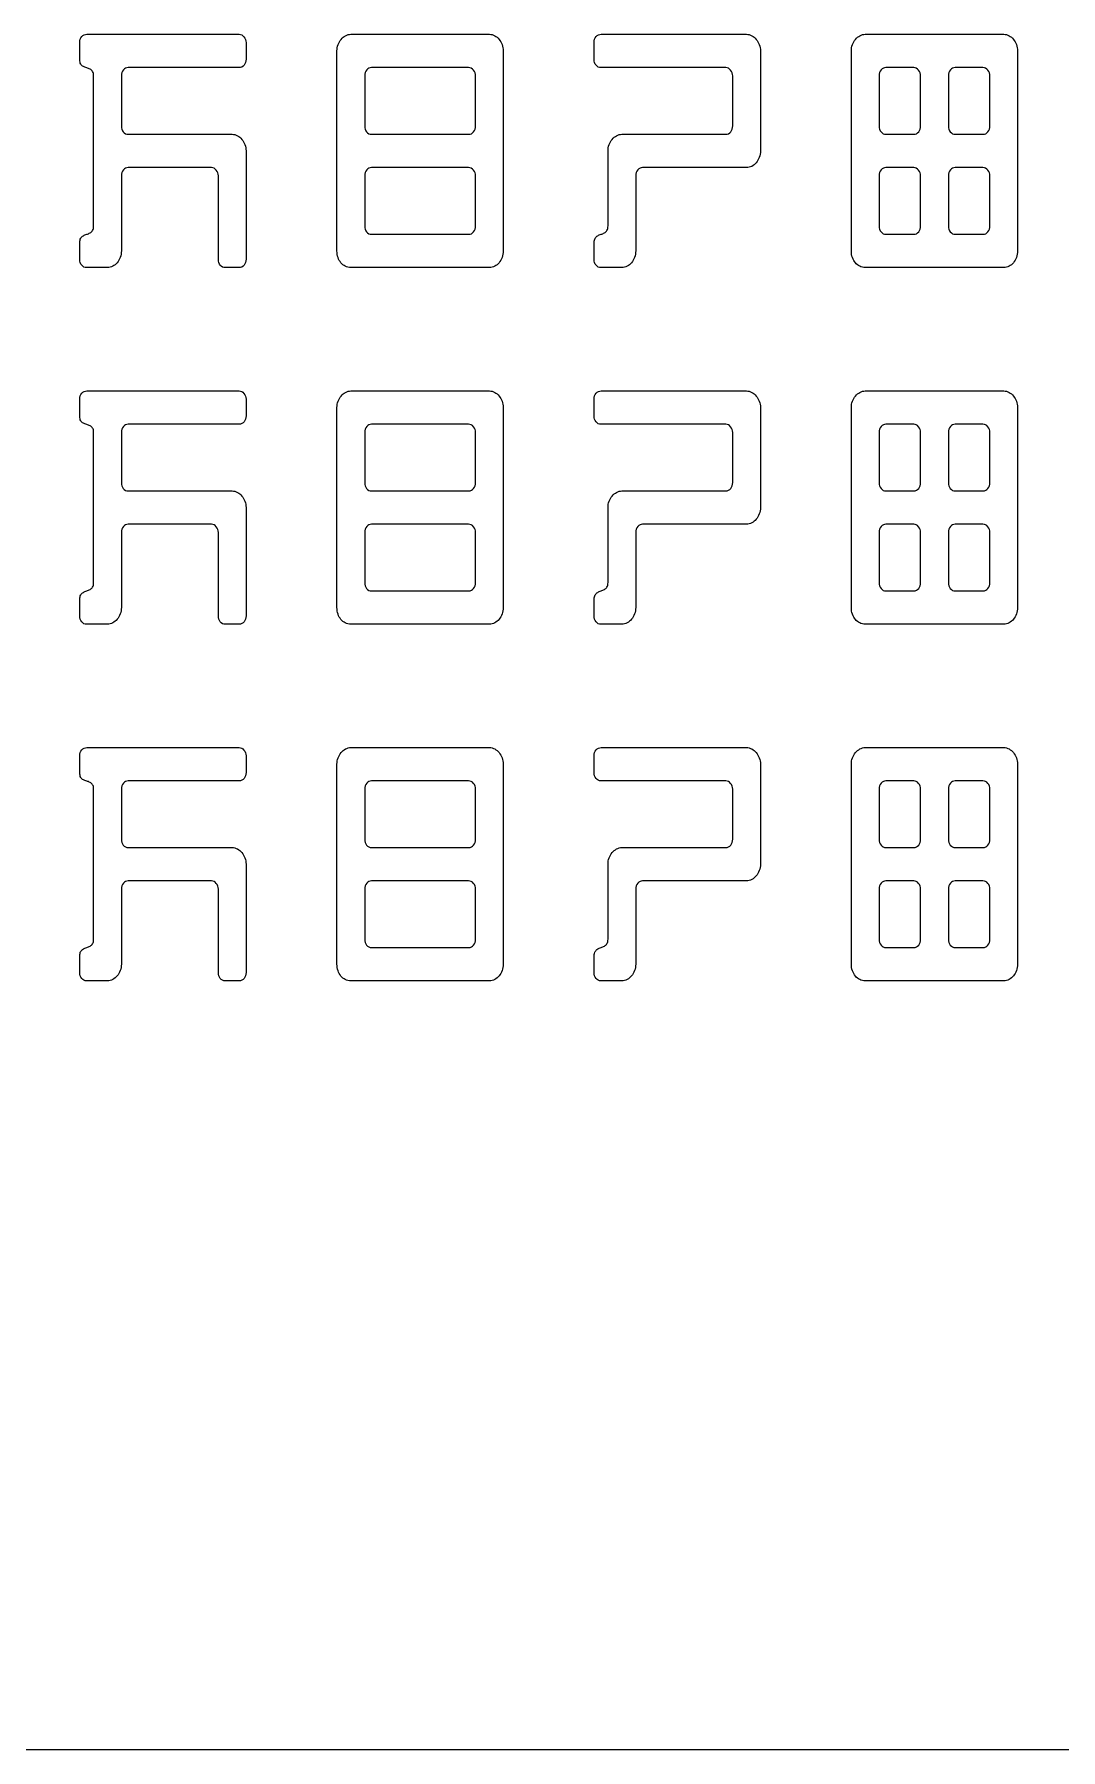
# Model space of a CAD drawing. Extents: x 1 to 11.6, y 1 to 5.6.
# Drawn here: x 6.316 to 7.658, y 1.004 to 3.247 of the extents above; entities that cross this region are included whole.
import ezdxf

# ---------------------------------------------------------------- set-up
doc = ezdxf.new("R2010")
doc.units = 0
doc.layers.add('Layer_1', color=7, linetype='CONTINUOUS')

msp = doc.modelspace()

# ---------------------------------------------------------------- linework, layer by layer
at = {"layer": 'Layer_1', "color": 7}
for p, q in [((6.375349, 3.214421), (6.375349, 3.236218)), ((6.384408, 3.247116), (6.583718, 3.247116)), ((6.592776, 3.236218), (6.592776, 3.214421)), ((6.729759, 3.247116), (6.91095, 3.247116)), ((7.04793, 3.214421), (7.04793, 3.236218)), ((7.056989, 3.247116), (7.247239, 3.247116)), ((7.402339, 3.247116), (7.58353, 3.247116)), ((6.711641, 2.963756), (6.711641, 3.225319)), ((6.92907, 3.225319), (6.92907, 2.963756)), ((7.265359, 3.225319), (7.265359, 3.094538)), ((7.384221, 2.963756), (7.384221, 3.225319)), ((7.60165, 3.225319), (7.60165, 2.963756)), ((6.393469, 2.996452), (6.393469, 3.192624)), ((6.429705, 3.192624), (6.429705, 3.127233)), ((6.583716, 3.203522), (6.438764, 3.203522)), ((6.74788, 3.192624), (6.74788, 3.127234)), ((6.883773, 3.203523), (6.756939, 3.203523)), ((6.892831, 3.127233), (6.892831, 3.192624)), ((7.220062, 3.203523), (7.05699, 3.203523)), ((7.22912, 3.127233), (7.22912, 3.192624)), ((7.420461, 3.192624), (7.420461, 3.127234)), ((7.465757, 3.203523), (7.429519, 3.203523)), ((7.474816, 3.127233), (7.474816, 3.192624)), ((7.511057, 3.192624), (7.511057, 3.127234)), ((7.556353, 3.203523), (7.520115, 3.203523)), ((7.565412, 3.127233), (7.565412, 3.192624)), ((6.438765, 3.116335), (6.574658, 3.116335)), ((6.75694, 3.116335), (6.883771, 3.116335)), ((7.084167, 3.116335), (7.22006, 3.116335)), ((7.429521, 3.116335), (7.465756, 3.116335)), ((7.520117, 3.116335), (7.556352, 3.116335)), ((6.592778, 3.094538), (6.592778, 2.952857)), ((7.066049, 2.996452), (7.066049, 3.094538)), ((6.429707, 3.061842), (6.429707, 2.963756)), ((6.547481, 3.072741), (6.438766, 3.072741)), ((6.556539, 2.952857), (6.556539, 3.061842)), ((6.74788, 3.061843), (6.74788, 2.996452)), ((6.883773, 3.072741), (6.756939, 3.072741)), ((6.892831, 2.996452), (6.892831, 3.061842)), ((7.102287, 3.061842), (7.102287, 2.963756)), ((7.247239, 3.07274), (7.111346, 3.07274)), ((7.420461, 3.061843), (7.420461, 2.996452)), ((7.465757, 3.072741), (7.429519, 3.072741)), ((7.474816, 2.996452), (7.474816, 3.061842)), ((7.511057, 3.061843), (7.511057, 2.996452)), ((7.556353, 3.072741), (7.520115, 3.072741)), ((7.565412, 2.996452), (7.565412, 3.061842)), ((6.75694, 2.985553), (6.883771, 2.985553)), ((7.429521, 2.985553), (7.465756, 2.985553)), ((7.520117, 2.985553), (7.556352, 2.985553)), ((6.375349, 2.952857), (6.375349, 2.974654)), ((7.047929, 2.952857), (7.047929, 2.974654)), ((6.411588, 2.941959), (6.384409, 2.941959)), ((6.583718, 2.941959), (6.565599, 2.941959)), ((6.91095, 2.941959), (6.729759, 2.941959)), ((7.084167, 2.941959), (7.05699, 2.941959)), ((7.58353, 2.941959), (7.402339, 2.941959)), ((6.375349, 2.748007), (6.375349, 2.769804)), ((6.384408, 2.780702), (6.583718, 2.780702)), ((6.592776, 2.769804), (6.592776, 2.748007)), ((6.729759, 2.780702), (6.91095, 2.780702)), ((7.04793, 2.748006), (7.04793, 2.769803)), ((7.056989, 2.780701), (7.247239, 2.780701)), ((7.402339, 2.780702), (7.58353, 2.780702)), ((6.583716, 2.737108), (6.438764, 2.737108)), ((6.711641, 2.497341), (6.711641, 2.758905)), ((6.883773, 2.737108), (6.756939, 2.737108)), ((6.92907, 2.758905), (6.92907, 2.497341)), ((7.220062, 2.737108), (7.05699, 2.737108)), ((7.265359, 2.758904), (7.265359, 2.628123)), ((7.384221, 2.497341), (7.384221, 2.758905)), ((7.465757, 2.737108), (7.429519, 2.737108)), ((7.556353, 2.737108), (7.520115, 2.737108)), ((7.60165, 2.758905), (7.60165, 2.497341)), ((6.393469, 2.530037), (6.393469, 2.726209)), ((6.429705, 2.726209), (6.429705, 2.660818)), ((6.74788, 2.726209), (6.74788, 2.660818)), ((6.892831, 2.660818), (6.892831, 2.726209)), ((7.22912, 2.660818), (7.22912, 2.726209)), ((7.420461, 2.726209), (7.420461, 2.660818)), ((7.474816, 2.660818), (7.474816, 2.726209)), ((7.511057, 2.726209), (7.511057, 2.660818)), ((7.565412, 2.660818), (7.565412, 2.726209)), ((6.438765, 2.64992), (6.574658, 2.64992)), ((6.75694, 2.649919), (6.883771, 2.64992)), ((7.084167, 2.64992), (7.22006, 2.64992)), ((7.429521, 2.649919), (7.465756, 2.64992)), ((7.520117, 2.649919), (7.556352, 2.64992)), ((6.592778, 2.628123), (6.592778, 2.486442)), ((7.066049, 2.530037), (7.066049, 2.628123)), ((6.547481, 2.606326), (6.438766, 2.606326)), ((6.883773, 2.606326), (6.756939, 2.606326)), ((7.247239, 2.606326), (7.111346, 2.606326)), ((7.465757, 2.606326), (7.429519, 2.606326)), ((7.556353, 2.606326), (7.520115, 2.606326)), ((6.429707, 2.595427), (6.429707, 2.497341)), ((6.556539, 2.486442), (6.556539, 2.595427)), ((6.74788, 2.595427), (6.74788, 2.530036)), ((6.892831, 2.530037), (6.892831, 2.595427)), ((7.102287, 2.595427), (7.102287, 2.49734)), ((7.420461, 2.595427), (7.420461, 2.530036)), ((7.474816, 2.530037), (7.474816, 2.595427)), ((7.511057, 2.595427), (7.511057, 2.530036)), ((7.565412, 2.530037), (7.565412, 2.595427)), ((6.75694, 2.519138), (6.883771, 2.519138)), ((7.429521, 2.519138), (7.465756, 2.519138)), ((7.520117, 2.519138), (7.556352, 2.519138)), ((6.375349, 2.486442), (6.375349, 2.508239)), ((7.047929, 2.486442), (7.047929, 2.508239)), ((6.411588, 2.475543), (6.384409, 2.475544)), ((6.583718, 2.475544), (6.565599, 2.475544)), ((6.91095, 2.475544), (6.729759, 2.475544)), ((7.084167, 2.475543), (7.05699, 2.475544)), ((7.58353, 2.475544), (7.402339, 2.475544)), ((6.384408, 2.314287), (6.583718, 2.314287)), ((6.729759, 2.314287), (6.91095, 2.314287)), ((7.056989, 2.314287), (7.247239, 2.314287)), ((7.402339, 2.314287), (7.58353, 2.314287)), ((6.375349, 2.281592), (6.375349, 2.303389)), ((6.592776, 2.303388), (6.592776, 2.281591)), ((6.711641, 2.030927), (6.711641, 2.29249)), ((6.92907, 2.29249), (6.92907, 2.030927)), ((7.04793, 2.281591), (7.04793, 2.303388)), ((7.265359, 2.29249), (7.265359, 2.161708)), ((7.384221, 2.030927), (7.384221, 2.29249)), ((7.60165, 2.29249), (7.60165, 2.030927)), ((6.583716, 2.270693), (6.438764, 2.270693)), ((6.883773, 2.270693), (6.756939, 2.270693)), ((7.220062, 2.270693), (7.05699, 2.270693)), ((7.465757, 2.270693), (7.429519, 2.270693)), ((7.556353, 2.270693), (7.520115, 2.270693)), ((6.393469, 2.063622), (6.393469, 2.259795)), ((6.429705, 2.259795), (6.429705, 2.194404)), ((6.74788, 2.259795), (6.74788, 2.194404)), ((6.892831, 2.194404), (6.892831, 2.259795)), ((7.22912, 2.194404), (7.22912, 2.259795)), ((7.420461, 2.259795), (7.420461, 2.194404)), ((7.474816, 2.194404), (7.474816, 2.259795)), ((7.511057, 2.259795), (7.511057, 2.194404)), ((7.565412, 2.194404), (7.565412, 2.259795)), ((6.438765, 2.183505), (6.574658, 2.183505)), ((6.75694, 2.183505), (6.883771, 2.183505)), ((7.084167, 2.183505), (7.22006, 2.183505)), ((7.429521, 2.183505), (7.465756, 2.183505)), ((7.520117, 2.183505), (7.556352, 2.183505)), ((6.592778, 2.161708), (6.592778, 2.020028)), ((7.066049, 2.063622), (7.066049, 2.161708)), ((6.547481, 2.139911), (6.438766, 2.139911)), ((6.883773, 2.139911), (6.756939, 2.139911)), ((7.247239, 2.139911), (7.111346, 2.139911)), ((7.465757, 2.139911), (7.429519, 2.139911)), ((7.556353, 2.139911), (7.520115, 2.139911)), ((6.429707, 2.129012), (6.429707, 2.030926)), ((6.556539, 2.020028), (6.556539, 2.129012)), ((6.74788, 2.129013), (6.74788, 2.063622)), ((6.892831, 2.063622), (6.892831, 2.129013)), ((7.102287, 2.129013), (7.102287, 2.030926)), ((7.420461, 2.129013), (7.420461, 2.063622)), ((7.474816, 2.063622), (7.474816, 2.129013)), ((7.511057, 2.129013), (7.511057, 2.063622)), ((7.565412, 2.063622), (7.565412, 2.129013)), ((6.375349, 2.020028), (6.375349, 2.041825)), ((6.75694, 2.052724), (6.883771, 2.052723)), ((7.047929, 2.020028), (7.047929, 2.041825)), ((7.429521, 2.052724), (7.465756, 2.052723)), ((7.520117, 2.052724), (7.556352, 2.052723)), ((6.411588, 2.009129), (6.384409, 2.009129)), ((6.583718, 2.009129), (6.565599, 2.009129)), ((6.91095, 2.009129), (6.729759, 2.009129)), ((7.084167, 2.009129), (7.05699, 2.009129)), ((7.58353, 2.009129), (7.402339, 2.009129)), ((11.632619, 1.003619), (1.003619, 1.003619))]:
    msp.add_line(p, q, dxfattribs=at)
for points in [[(6.375349, 3.236218), (6.375349, 3.239397), (6.376246, 3.242008), (6.378038, 3.244051)], [(6.378038, 3.244051), (6.37983, 3.246095), (6.381954, 3.247116), (6.384408, 3.247116)], [(6.583718, 3.247116), (6.586171, 3.247116), (6.588295, 3.246038), (6.590088, 3.243881)], [(6.590088, 3.243881), (6.59188, 3.241724), (6.592776, 3.239169), (6.592776, 3.236218)], [(6.711641, 3.225319), (6.711641, 3.228271), (6.712113, 3.231052), (6.713055, 3.233663)], [(6.713055, 3.233663), (6.714094, 3.236275), (6.715415, 3.238545), (6.717019, 3.240475)], [(6.717019, 3.240475), (6.718718, 3.242518), (6.720653, 3.244108), (6.722823, 3.245243)], [(6.722823, 3.245243), (6.724993, 3.246492), (6.727305, 3.247116), (6.729759, 3.247116)], [(6.91095, 3.247116), (6.913403, 3.247116), (6.915715, 3.246492), (6.917886, 3.245243)], [(6.917886, 3.245243), (6.920057, 3.244108), (6.921944, 3.242518), (6.923548, 3.240475)], [(6.923548, 3.240475), (6.925247, 3.238545), (6.926568, 3.236275), (6.927512, 3.233663)], [(6.927512, 3.233663), (6.92855, 3.231052), (6.92907, 3.228271), (6.92907, 3.225319)], [(7.04793, 3.236218), (7.04793, 3.239397), (7.048826, 3.242008), (7.050619, 3.244051)], [(7.050619, 3.244051), (7.052411, 3.246095), (7.054534, 3.247116), (7.056989, 3.247116)], [(7.247239, 3.247116), (7.249692, 3.247116), (7.252004, 3.246492), (7.254175, 3.245243)], [(7.254175, 3.245243), (7.256345, 3.244108), (7.258233, 3.242518), (7.259837, 3.240475)], [(7.259837, 3.240475), (7.261536, 3.238545), (7.262858, 3.236275), (7.263801, 3.233663)], [(7.263801, 3.233663), (7.26484, 3.231052), (7.265359, 3.228271), (7.265359, 3.225319)], [(7.384221, 3.225319), (7.384221, 3.228271), (7.384693, 3.231052), (7.385636, 3.233663)], [(7.385636, 3.233663), (7.386674, 3.236275), (7.387996, 3.238545), (7.389599, 3.240475)], [(7.389599, 3.240475), (7.391298, 3.242518), (7.393233, 3.244108), (7.395403, 3.245243)], [(7.395403, 3.245243), (7.397574, 3.246492), (7.399886, 3.247116), (7.402339, 3.247116)], [(7.58353, 3.247116), (7.585984, 3.247116), (7.588296, 3.246492), (7.590466, 3.245243)], [(7.590466, 3.245243), (7.592637, 3.244108), (7.594524, 3.242518), (7.596128, 3.240475)], [(7.596128, 3.240475), (7.597827, 3.238545), (7.599149, 3.236275), (7.600092, 3.233663)], [(7.600092, 3.233663), (7.601131, 3.231052), (7.60165, 3.228271), (7.60165, 3.225319)], [(6.376624, 3.208121), (6.375774, 3.209597), (6.375349, 3.211697), (6.375349, 3.214421)], [(6.592776, 3.214421), (6.592776, 3.211469), (6.591927, 3.208915), (6.590228, 3.206758)], [(7.050479, 3.206588), (7.04878, 3.208631), (7.04793, 3.211242), (7.04793, 3.214421)], [(6.380023, 3.204885), (6.378702, 3.20568), (6.377569, 3.206759), (6.376624, 3.208121)], [(6.384411, 3.203182), (6.382808, 3.203636), (6.381345, 3.204204), (6.380023, 3.204885)], [(6.388799, 3.201479), (6.387478, 3.202274), (6.386016, 3.202842), (6.384411, 3.203182)], [(6.392055, 3.198414), (6.391206, 3.199776), (6.39012, 3.200798), (6.388799, 3.201479)], [(6.393469, 3.192624), (6.393469, 3.195235), (6.392998, 3.197165), (6.392055, 3.198414)], [(6.432394, 3.200457), (6.430601, 3.198414), (6.429705, 3.195803), (6.429705, 3.192624)], [(6.438764, 3.203522), (6.43631, 3.203522), (6.434187, 3.202501), (6.432394, 3.200457)], [(6.590228, 3.206758), (6.588529, 3.204601), (6.586358, 3.203522), (6.583716, 3.203522)], [(6.750569, 3.200458), (6.748776, 3.198414), (6.74788, 3.195803), (6.74788, 3.192624)], [(6.756939, 3.203523), (6.754485, 3.203523), (6.752362, 3.202501), (6.750569, 3.200458)], [(6.890143, 3.200287), (6.88835, 3.202444), (6.886227, 3.203523), (6.883773, 3.203523)], [(6.892831, 3.192624), (6.892831, 3.195576), (6.891935, 3.19813), (6.890143, 3.200287)], [(7.05699, 3.203523), (7.054348, 3.203523), (7.052177, 3.204545), (7.050479, 3.206588)], [(7.226432, 3.200287), (7.22464, 3.202444), (7.222516, 3.203523), (7.220062, 3.203523)], [(7.22912, 3.192624), (7.22912, 3.195576), (7.228224, 3.19813), (7.226432, 3.200287)], [(7.423149, 3.200458), (7.421357, 3.198414), (7.420461, 3.195803), (7.420461, 3.192624)], [(7.429519, 3.203523), (7.427066, 3.203523), (7.424943, 3.202501), (7.423149, 3.200458)], [(7.472128, 3.200287), (7.470335, 3.202444), (7.468212, 3.203523), (7.465757, 3.203523)], [(7.474816, 3.192624), (7.474816, 3.195576), (7.47392, 3.19813), (7.472128, 3.200287)], [(7.513745, 3.200458), (7.511953, 3.198414), (7.511057, 3.195803), (7.511057, 3.192624)], [(7.520115, 3.203523), (7.517662, 3.203523), (7.515538, 3.202501), (7.513745, 3.200458)], [(7.562723, 3.200287), (7.560931, 3.202444), (7.558808, 3.203523), (7.556353, 3.203523)], [(7.565412, 3.192624), (7.565412, 3.195576), (7.564516, 3.19813), (7.562723, 3.200287)], [(6.429705, 3.127233), (6.429705, 3.124054), (6.430555, 3.121443), (6.432254, 3.1194)], [(6.432254, 3.1194), (6.433953, 3.117356), (6.436123, 3.116335), (6.438765, 3.116335)], [(6.74788, 3.127234), (6.74788, 3.124055), (6.74873, 3.121444), (6.750429, 3.1194)], [(6.750429, 3.1194), (6.752128, 3.117357), (6.754298, 3.116335), (6.75694, 3.116335)], [(6.883771, 3.116335), (6.886414, 3.116335), (6.888584, 3.117413), (6.890283, 3.11957)], [(6.890283, 3.11957), (6.891982, 3.121727), (6.892831, 3.124282), (6.892831, 3.127233)], [(7.22006, 3.116335), (7.222703, 3.116335), (7.224873, 3.117413), (7.226572, 3.11957)], [(7.226572, 3.11957), (7.228271, 3.121727), (7.22912, 3.124282), (7.22912, 3.127233)], [(7.420461, 3.127234), (7.420461, 3.124055), (7.42131, 3.121444), (7.423009, 3.1194)], [(7.423009, 3.1194), (7.424709, 3.117357), (7.426879, 3.116335), (7.429521, 3.116335)], [(7.465756, 3.116335), (7.468398, 3.116335), (7.470569, 3.117413), (7.472268, 3.11957)], [(7.472268, 3.11957), (7.473967, 3.121727), (7.474816, 3.124282), (7.474816, 3.127233)], [(7.511057, 3.127234), (7.511057, 3.124055), (7.511906, 3.121444), (7.513605, 3.1194)], [(7.513605, 3.1194), (7.515304, 3.117357), (7.517475, 3.116335), (7.520117, 3.116335)], [(7.556352, 3.116335), (7.558994, 3.116335), (7.561164, 3.117413), (7.562863, 3.11957)], [(7.562863, 3.11957), (7.564562, 3.121727), (7.565412, 3.124282), (7.565412, 3.127233)], [(6.574658, 3.116335), (6.577112, 3.116335), (6.579424, 3.11571), (6.581595, 3.114462)], [(6.581595, 3.114462), (6.583765, 3.113326), (6.585653, 3.111737), (6.587257, 3.109693)], [(6.587257, 3.109693), (6.588956, 3.107764), (6.590277, 3.105493), (6.59122, 3.102882)], [(6.59122, 3.102882), (6.592259, 3.100271), (6.592778, 3.097489), (6.592778, 3.094538)], [(7.066049, 3.094538), (7.066049, 3.09749), (7.066521, 3.100271), (7.067464, 3.102882)], [(7.067464, 3.102882), (7.068502, 3.105493), (7.069823, 3.107764), (7.071427, 3.109694)], [(7.071427, 3.109694), (7.073126, 3.111737), (7.075061, 3.113326), (7.077231, 3.114462)], [(7.077231, 3.114462), (7.079401, 3.11571), (7.081713, 3.116335), (7.084167, 3.116335)], [(7.254175, 3.074443), (7.252004, 3.073308), (7.249692, 3.07274), (7.247239, 3.07274)], [(7.259837, 3.079212), (7.258234, 3.077282), (7.256347, 3.075692), (7.254175, 3.074443)], [(7.263801, 3.086193), (7.262858, 3.083582), (7.261537, 3.081255), (7.259837, 3.079212)], [(7.265359, 3.094538), (7.265359, 3.091586), (7.26484, 3.088805), (7.263801, 3.086193)], [(6.432396, 3.069676), (6.430604, 3.067632), (6.429707, 3.065021), (6.429707, 3.061842)], [(6.438766, 3.072741), (6.436312, 3.072741), (6.434189, 3.071719), (6.432396, 3.069676)], [(6.553851, 3.069505), (6.552058, 3.071662), (6.549935, 3.072741), (6.547481, 3.072741)], [(6.556539, 3.061842), (6.556539, 3.064794), (6.555643, 3.067348), (6.553851, 3.069505)], [(6.750569, 3.069676), (6.748776, 3.067633), (6.74788, 3.065022), (6.74788, 3.061843)], [(6.756939, 3.072741), (6.754485, 3.072741), (6.752362, 3.071719), (6.750569, 3.069676)], [(6.890143, 3.069505), (6.88835, 3.071662), (6.886227, 3.072741), (6.883773, 3.072741)], [(6.892831, 3.061842), (6.892831, 3.064794), (6.891935, 3.067348), (6.890143, 3.069505)], [(7.104976, 3.069675), (7.103183, 3.067632), (7.102287, 3.065021), (7.102287, 3.061842)], [(7.111346, 3.07274), (7.108892, 3.07274), (7.106769, 3.071719), (7.104976, 3.069675)], [(7.423149, 3.069676), (7.421357, 3.067633), (7.420461, 3.065022), (7.420461, 3.061843)], [(7.429519, 3.072741), (7.427066, 3.072741), (7.424943, 3.071719), (7.423149, 3.069676)], [(7.472128, 3.069505), (7.470335, 3.071662), (7.468212, 3.072741), (7.465757, 3.072741)], [(7.474816, 3.061842), (7.474816, 3.064794), (7.47392, 3.067348), (7.472128, 3.069505)], [(7.513745, 3.069676), (7.511953, 3.067633), (7.511057, 3.065022), (7.511057, 3.061843)], [(7.520115, 3.072741), (7.517662, 3.072741), (7.515538, 3.071719), (7.513745, 3.069676)], [(7.562723, 3.069505), (7.560931, 3.071662), (7.558808, 3.072741), (7.556353, 3.072741)], [(7.565412, 3.061842), (7.565412, 3.064794), (7.564516, 3.067348), (7.562723, 3.069505)], [(6.380023, 2.98368), (6.381344, 2.984474), (6.382807, 2.985099), (6.384411, 2.985553)], [(6.384411, 2.985553), (6.386015, 2.986007), (6.387477, 2.986632), (6.388799, 2.987426)], [(6.388799, 2.987426), (6.39012, 2.988221), (6.391206, 2.989299), (6.392055, 2.990662)], [(6.392055, 2.990662), (6.392998, 2.992024), (6.393469, 2.993954), (6.393469, 2.996452)], [(6.74788, 2.996452), (6.74788, 2.993273), (6.74873, 2.990662), (6.750429, 2.988619)], [(6.750429, 2.988619), (6.752128, 2.986575), (6.754298, 2.985553), (6.75694, 2.985553)], [(6.883771, 2.985553), (6.886414, 2.985553), (6.888584, 2.986631), (6.890283, 2.988789)], [(6.890283, 2.988789), (6.891982, 2.990946), (6.892831, 2.9935), (6.892831, 2.996452)], [(7.052603, 2.98368), (7.053924, 2.984474), (7.055387, 2.985099), (7.056991, 2.985553)], [(7.056991, 2.985553), (7.058594, 2.986007), (7.060057, 2.986632), (7.061379, 2.987426)], [(7.061379, 2.987426), (7.0627, 2.988221), (7.063785, 2.989299), (7.064635, 2.990662)], [(7.064635, 2.990662), (7.065578, 2.992024), (7.066049, 2.993954), (7.066049, 2.996452)], [(7.420461, 2.996452), (7.420461, 2.993273), (7.42131, 2.990662), (7.423009, 2.988619)], [(7.423009, 2.988619), (7.424709, 2.986575), (7.426879, 2.985553), (7.429521, 2.985553)], [(7.465756, 2.985553), (7.468398, 2.985553), (7.470569, 2.986631), (7.472268, 2.988789)], [(7.472268, 2.988789), (7.473967, 2.990946), (7.474816, 2.9935), (7.474816, 2.996452)], [(7.511057, 2.996452), (7.511057, 2.993273), (7.511906, 2.990662), (7.513605, 2.988619)], [(7.513605, 2.988619), (7.515304, 2.986575), (7.517475, 2.985553), (7.520117, 2.985553)], [(7.556352, 2.985553), (7.558994, 2.985553), (7.561164, 2.986631), (7.562863, 2.988789)], [(7.562863, 2.988789), (7.564562, 2.990946), (7.565412, 2.9935), (7.565412, 2.996452)], [(6.375349, 2.974654), (6.375349, 2.977152), (6.375774, 2.979082), (6.376624, 2.980444)], [(6.376624, 2.980444), (6.377567, 2.981806), (6.3787, 2.982885), (6.380023, 2.98368)], [(6.429707, 2.963756), (6.429707, 2.960804), (6.429188, 2.958023), (6.428149, 2.955412)], [(6.713055, 2.955071), (6.712113, 2.957796), (6.711641, 2.96069), (6.711641, 2.963756)], [(6.92907, 2.963756), (6.92907, 2.960804), (6.92855, 2.958023), (6.927512, 2.955412)], [(7.047929, 2.974654), (7.047929, 2.977152), (7.048354, 2.979082), (7.049204, 2.980444)], [(7.049204, 2.980444), (7.050146, 2.981806), (7.05128, 2.982885), (7.052603, 2.98368)], [(7.102287, 2.963756), (7.102287, 2.960804), (7.101768, 2.958023), (7.100729, 2.955412)], [(7.385636, 2.955071), (7.384693, 2.957796), (7.384221, 2.96069), (7.384221, 2.963756)], [(7.60165, 2.963756), (7.60165, 2.960804), (7.601131, 2.958023), (7.600092, 2.955412)], [(6.377898, 2.945024), (6.376199, 2.947067), (6.375349, 2.949678), (6.375349, 2.952857)], [(6.384409, 2.941959), (6.381767, 2.941959), (6.379597, 2.942981), (6.377898, 2.945024)], [(6.418524, 2.943662), (6.416353, 2.942527), (6.414041, 2.941959), (6.411588, 2.941959)], [(6.424186, 2.94843), (6.422583, 2.9465), (6.420695, 2.944911), (6.418524, 2.943662)], [(6.428149, 2.955412), (6.427207, 2.952801), (6.425885, 2.950473), (6.424186, 2.94843)], [(6.559088, 2.945024), (6.557389, 2.947067), (6.556539, 2.949678), (6.556539, 2.952857)], [(6.565599, 2.941959), (6.562957, 2.941959), (6.560786, 2.942981), (6.559088, 2.945024)], [(6.59023, 2.945194), (6.588531, 2.943037), (6.58636, 2.941959), (6.583718, 2.941959)], [(6.592778, 2.952857), (6.592778, 2.949906), (6.591929, 2.947351), (6.59023, 2.945194)], [(6.716877, 2.94826), (6.715274, 2.950189), (6.714, 2.95246), (6.713055, 2.955071)], [(6.72254, 2.943662), (6.720369, 2.944797), (6.718482, 2.94633), (6.716877, 2.94826)], [(6.729759, 2.941959), (6.727211, 2.941959), (6.724804, 2.942527), (6.72254, 2.943662)], [(6.917886, 2.943662), (6.915716, 2.942527), (6.913403, 2.941959), (6.91095, 2.941959)], [(6.923548, 2.94843), (6.921945, 2.9465), (6.920057, 2.94491), (6.917886, 2.943662)], [(6.927512, 2.955412), (6.926569, 2.952801), (6.925248, 2.950473), (6.923548, 2.94843)], [(7.050478, 2.945024), (7.048779, 2.947067), (7.047929, 2.949678), (7.047929, 2.952857)], [(7.05699, 2.941959), (7.054347, 2.941959), (7.052177, 2.942981), (7.050478, 2.945024)], [(7.091104, 2.943662), (7.088933, 2.942527), (7.086621, 2.941959), (7.084167, 2.941959)], [(7.096766, 2.94843), (7.095163, 2.9465), (7.093275, 2.94491), (7.091104, 2.943662)], [(7.100729, 2.955412), (7.099787, 2.952801), (7.098465, 2.950473), (7.096766, 2.94843)], [(7.389458, 2.94826), (7.387855, 2.950189), (7.386581, 2.95246), (7.385636, 2.955071)], [(7.39512, 2.943662), (7.39295, 2.944797), (7.391062, 2.94633), (7.389458, 2.94826)], [(7.402339, 2.941959), (7.399791, 2.941959), (7.397385, 2.942527), (7.39512, 2.943662)], [(7.590466, 2.943662), (7.588296, 2.942527), (7.585984, 2.941959), (7.58353, 2.941959)], [(7.596128, 2.94843), (7.594525, 2.9465), (7.592638, 2.94491), (7.590466, 2.943662)], [(7.600092, 2.955412), (7.599149, 2.952801), (7.597828, 2.950473), (7.596128, 2.94843)], [(6.375349, 2.769804), (6.375349, 2.772983), (6.376246, 2.775594), (6.378038, 2.777637)], [(6.378038, 2.777637), (6.37983, 2.77968), (6.381954, 2.780702), (6.384408, 2.780702)], [(6.583718, 2.780702), (6.586171, 2.780702), (6.588295, 2.779624), (6.590088, 2.777467)], [(6.590088, 2.777467), (6.59188, 2.775309), (6.592776, 2.772755), (6.592776, 2.769804)], [(6.711641, 2.758905), (6.711641, 2.761856), (6.712113, 2.764638), (6.713055, 2.767249)], [(6.713055, 2.767249), (6.714094, 2.76986), (6.715415, 2.77213), (6.717019, 2.77406)], [(6.717019, 2.77406), (6.718718, 2.776104), (6.720653, 2.777693), (6.722823, 2.778829)], [(6.722823, 2.778829), (6.724993, 2.780077), (6.727305, 2.780702), (6.729759, 2.780702)], [(6.91095, 2.780702), (6.913403, 2.780702), (6.915715, 2.780077), (6.917886, 2.778829)], [(6.917886, 2.778829), (6.920057, 2.777693), (6.921944, 2.776104), (6.923548, 2.77406)], [(6.923548, 2.77406), (6.925247, 2.772131), (6.926568, 2.76986), (6.927512, 2.767249)], [(6.927512, 2.767249), (6.92855, 2.764638), (6.92907, 2.761856), (6.92907, 2.758905)], [(7.04793, 2.769803), (7.04793, 2.772982), (7.048826, 2.775593), (7.050619, 2.777636)], [(7.050619, 2.777636), (7.052411, 2.77968), (7.054534, 2.780701), (7.056989, 2.780701)], [(7.247239, 2.780701), (7.249692, 2.780701), (7.252004, 2.780077), (7.254175, 2.778828)], [(7.254175, 2.778828), (7.256345, 2.777693), (7.258233, 2.776103), (7.259837, 2.77406)], [(7.259837, 2.77406), (7.261536, 2.77213), (7.262858, 2.76986), (7.263801, 2.767249)], [(7.263801, 2.767249), (7.26484, 2.764638), (7.265359, 2.761856), (7.265359, 2.758904)], [(7.384221, 2.758905), (7.384221, 2.761856), (7.384693, 2.764638), (7.385636, 2.767249)], [(7.385636, 2.767249), (7.386674, 2.76986), (7.387996, 2.77213), (7.389599, 2.77406)], [(7.389599, 2.77406), (7.391298, 2.776104), (7.393233, 2.777693), (7.395403, 2.778829)], [(7.395403, 2.778829), (7.397574, 2.780077), (7.399886, 2.780702), (7.402339, 2.780702)], [(7.58353, 2.780702), (7.585984, 2.780702), (7.588296, 2.780077), (7.590466, 2.778829)], [(7.590466, 2.778829), (7.592637, 2.777693), (7.594524, 2.776104), (7.596128, 2.77406)], [(7.596128, 2.77406), (7.597827, 2.772131), (7.599149, 2.76986), (7.600092, 2.767249)], [(7.600092, 2.767249), (7.601131, 2.764638), (7.60165, 2.761856), (7.60165, 2.758905)], [(6.376624, 2.741706), (6.375774, 2.743182), (6.375349, 2.745282), (6.375349, 2.748007)], [(6.380023, 2.738471), (6.378702, 2.739265), (6.377569, 2.740344), (6.376624, 2.741706)], [(6.384411, 2.736767), (6.382808, 2.737221), (6.381345, 2.737789), (6.380023, 2.738471)], [(6.438764, 2.737108), (6.43631, 2.737108), (6.434187, 2.736086), (6.432394, 2.734043)], [(6.590228, 2.740344), (6.588529, 2.738187), (6.586358, 2.737108), (6.583716, 2.737108)], [(6.592776, 2.748007), (6.592776, 2.745055), (6.591927, 2.742501), (6.590228, 2.740344)], [(6.756939, 2.737108), (6.754485, 2.737108), (6.752362, 2.736086), (6.750569, 2.734042)], [(6.890143, 2.733872), (6.88835, 2.736029), (6.886227, 2.737108), (6.883773, 2.737108)], [(7.050479, 2.740173), (7.04878, 2.742216), (7.04793, 2.744827), (7.04793, 2.748006)], [(7.05699, 2.737108), (7.054348, 2.737108), (7.052177, 2.73813), (7.050479, 2.740173)], [(7.226432, 2.733872), (7.22464, 2.736029), (7.222516, 2.737108), (7.220062, 2.737108)], [(7.429519, 2.737108), (7.427066, 2.737108), (7.424943, 2.736086), (7.423149, 2.734042)], [(7.472128, 2.733872), (7.470335, 2.736029), (7.468212, 2.737108), (7.465757, 2.737108)], [(7.520115, 2.737108), (7.517662, 2.737108), (7.515538, 2.736086), (7.513745, 2.734042)], [(7.562723, 2.733872), (7.560931, 2.736029), (7.558808, 2.737108), (7.556353, 2.737108)], [(6.388799, 2.735064), (6.387478, 2.735859), (6.386016, 2.736427), (6.384411, 2.736767)], [(6.392055, 2.731999), (6.391206, 2.733361), (6.39012, 2.734383), (6.388799, 2.735064)], [(6.393469, 2.726209), (6.393469, 2.72882), (6.392998, 2.73075), (6.392055, 2.731999)], [(6.432394, 2.734043), (6.430601, 2.731999), (6.429705, 2.729388), (6.429705, 2.726209)], [(6.750569, 2.734042), (6.748776, 2.731999), (6.74788, 2.729388), (6.74788, 2.726209)], [(6.892831, 2.726209), (6.892831, 2.729161), (6.891935, 2.731715), (6.890143, 2.733872)], [(7.22912, 2.726209), (7.22912, 2.729161), (7.228224, 2.731715), (7.226432, 2.733872)], [(7.423149, 2.734042), (7.421357, 2.731999), (7.420461, 2.729388), (7.420461, 2.726209)], [(7.474816, 2.726209), (7.474816, 2.729161), (7.47392, 2.731715), (7.472128, 2.733872)], [(7.513745, 2.734042), (7.511953, 2.731999), (7.511057, 2.729388), (7.511057, 2.726209)], [(7.565412, 2.726209), (7.565412, 2.729161), (7.564516, 2.731715), (7.562723, 2.733872)], [(6.429705, 2.660818), (6.429705, 2.65764), (6.430555, 2.655029), (6.432254, 2.652985)], [(6.432254, 2.652985), (6.433953, 2.650942), (6.436123, 2.64992), (6.438765, 2.64992)], [(6.574658, 2.64992), (6.577112, 2.64992), (6.579424, 2.649295), (6.581595, 2.648046)], [(6.581595, 2.648046), (6.583765, 2.646911), (6.585653, 2.645322), (6.587257, 2.643278)], [(6.74788, 2.660818), (6.74788, 2.657639), (6.74873, 2.655028), (6.750429, 2.652985)], [(6.750429, 2.652985), (6.752128, 2.650941), (6.754298, 2.649919), (6.75694, 2.649919)], [(6.883771, 2.64992), (6.886414, 2.64992), (6.888584, 2.650998), (6.890283, 2.653155)], [(6.890283, 2.653155), (6.891982, 2.655312), (6.892831, 2.657867), (6.892831, 2.660818)], [(7.071427, 2.643278), (7.073126, 2.645322), (7.075061, 2.646911), (7.077231, 2.648047)], [(7.077231, 2.648047), (7.079401, 2.649295), (7.081713, 2.64992), (7.084167, 2.64992)], [(7.22006, 2.64992), (7.222703, 2.64992), (7.224873, 2.650998), (7.226572, 2.653155)], [(7.226572, 2.653155), (7.228271, 2.655312), (7.22912, 2.657867), (7.22912, 2.660818)], [(7.420461, 2.660818), (7.420461, 2.657639), (7.42131, 2.655028), (7.423009, 2.652985)], [(7.423009, 2.652985), (7.424709, 2.650941), (7.426879, 2.649919), (7.429521, 2.649919)], [(7.465756, 2.64992), (7.468398, 2.64992), (7.470569, 2.650998), (7.472268, 2.653155)], [(7.472268, 2.653155), (7.473967, 2.655312), (7.474816, 2.657867), (7.474816, 2.660818)], [(7.511057, 2.660818), (7.511057, 2.657639), (7.511906, 2.655028), (7.513605, 2.652985)], [(7.513605, 2.652985), (7.515304, 2.650941), (7.517475, 2.649919), (7.520117, 2.649919)], [(7.556352, 2.64992), (7.558994, 2.64992), (7.561164, 2.650998), (7.562863, 2.653155)], [(7.562863, 2.653155), (7.564562, 2.655312), (7.565412, 2.657867), (7.565412, 2.660818)], [(6.587257, 2.643278), (6.588956, 2.641348), (6.590277, 2.639078), (6.59122, 2.636467)], [(6.59122, 2.636467), (6.592259, 2.633856), (6.592778, 2.631074), (6.592778, 2.628123)], [(7.066049, 2.628123), (7.066049, 2.631074), (7.066521, 2.633856), (7.067464, 2.636467)], [(7.067464, 2.636467), (7.068502, 2.639078), (7.069823, 2.641348), (7.071427, 2.643278)], [(7.265359, 2.628123), (7.265359, 2.625171), (7.26484, 2.62239), (7.263801, 2.619778)], [(6.432396, 2.60326), (6.430604, 2.601217), (6.429707, 2.598606), (6.429707, 2.595427)], [(6.438766, 2.606326), (6.436312, 2.606326), (6.434189, 2.605304), (6.432396, 2.60326)], [(6.553851, 2.60309), (6.552058, 2.605247), (6.549935, 2.606326), (6.547481, 2.606326)], [(6.556539, 2.595427), (6.556539, 2.598379), (6.555643, 2.600933), (6.553851, 2.60309)], [(6.750569, 2.603261), (6.748776, 2.601217), (6.74788, 2.598606), (6.74788, 2.595427)], [(6.756939, 2.606326), (6.754485, 2.606326), (6.752362, 2.605304), (6.750569, 2.603261)], [(6.890143, 2.60309), (6.88835, 2.605248), (6.886227, 2.606326), (6.883773, 2.606326)], [(6.892831, 2.595427), (6.892831, 2.598379), (6.891935, 2.600933), (6.890143, 2.60309)], [(7.104976, 2.60326), (7.103183, 2.601217), (7.102287, 2.598606), (7.102287, 2.595427)], [(7.111346, 2.606326), (7.108892, 2.606326), (7.106769, 2.605304), (7.104976, 2.60326)], [(7.254175, 2.608029), (7.252004, 2.606893), (7.249692, 2.606326), (7.247239, 2.606326)], [(7.259837, 2.612797), (7.258234, 2.610867), (7.256347, 2.609277), (7.254175, 2.608029)], [(7.263801, 2.619778), (7.262858, 2.617167), (7.261537, 2.61484), (7.259837, 2.612797)], [(7.423149, 2.603261), (7.421357, 2.601217), (7.420461, 2.598606), (7.420461, 2.595427)], [(7.429519, 2.606326), (7.427066, 2.606326), (7.424943, 2.605304), (7.423149, 2.603261)], [(7.472128, 2.60309), (7.470335, 2.605248), (7.468212, 2.606326), (7.465757, 2.606326)], [(7.474816, 2.595427), (7.474816, 2.598379), (7.47392, 2.600933), (7.472128, 2.60309)], [(7.513745, 2.603261), (7.511953, 2.601217), (7.511057, 2.598606), (7.511057, 2.595427)], [(7.520115, 2.606326), (7.517662, 2.606326), (7.515538, 2.605304), (7.513745, 2.603261)], [(7.562723, 2.60309), (7.560931, 2.605248), (7.558808, 2.606326), (7.556353, 2.606326)], [(7.565412, 2.595427), (7.565412, 2.598379), (7.564516, 2.600933), (7.562723, 2.60309)], [(6.375349, 2.508239), (6.375349, 2.510737), (6.375774, 2.512667), (6.376624, 2.514029)], [(6.376624, 2.514029), (6.377567, 2.515391), (6.3787, 2.51647), (6.380023, 2.517265)], [(6.380023, 2.517265), (6.381344, 2.518059), (6.382807, 2.518684), (6.384411, 2.519138)], [(6.384411, 2.519138), (6.386015, 2.519592), (6.387477, 2.520216), (6.388799, 2.521011)], [(6.388799, 2.521011), (6.39012, 2.521806), (6.391206, 2.522884), (6.392055, 2.524247)], [(6.392055, 2.524247), (6.392998, 2.525609), (6.393469, 2.527539), (6.393469, 2.530037)], [(6.74788, 2.530036), (6.74788, 2.526858), (6.74873, 2.524247), (6.750429, 2.522203)], [(6.750429, 2.522203), (6.752128, 2.52016), (6.754298, 2.519138), (6.75694, 2.519138)], [(6.883771, 2.519138), (6.886414, 2.519138), (6.888584, 2.520217), (6.890283, 2.522374)], [(6.890283, 2.522374), (6.891982, 2.524531), (6.892831, 2.527085), (6.892831, 2.530037)], [(7.047929, 2.508239), (7.047929, 2.510737), (7.048354, 2.512667), (7.049204, 2.514029)], [(7.049204, 2.514029), (7.050146, 2.515391), (7.05128, 2.51647), (7.052603, 2.517265)], [(7.052603, 2.517265), (7.053924, 2.518059), (7.055387, 2.518684), (7.056991, 2.519138)], [(7.056991, 2.519138), (7.058594, 2.519592), (7.060057, 2.520216), (7.061379, 2.521011)], [(7.061379, 2.521011), (7.0627, 2.521806), (7.063785, 2.522884), (7.064635, 2.524247)], [(7.064635, 2.524247), (7.065578, 2.525609), (7.066049, 2.527539), (7.066049, 2.530037)], [(7.420461, 2.530036), (7.420461, 2.526858), (7.42131, 2.524247), (7.423009, 2.522203)], [(7.423009, 2.522203), (7.424709, 2.52016), (7.426879, 2.519138), (7.429521, 2.519138)], [(7.465756, 2.519138), (7.468398, 2.519138), (7.470569, 2.520217), (7.472268, 2.522374)], [(7.472268, 2.522374), (7.473967, 2.524531), (7.474816, 2.527085), (7.474816, 2.530037)], [(7.511057, 2.530036), (7.511057, 2.526858), (7.511906, 2.524247), (7.513605, 2.522203)], [(7.513605, 2.522203), (7.515304, 2.52016), (7.517475, 2.519138), (7.520117, 2.519138)], [(7.556352, 2.519138), (7.558994, 2.519138), (7.561164, 2.520217), (7.562863, 2.522374)], [(7.562863, 2.522374), (7.564562, 2.524531), (7.565412, 2.527085), (7.565412, 2.530037)], [(6.429707, 2.497341), (6.429707, 2.494389), (6.429188, 2.491607), (6.428149, 2.488996)], [(6.713055, 2.488656), (6.712113, 2.491381), (6.711641, 2.494276), (6.711641, 2.497341)], [(6.92907, 2.497341), (6.92907, 2.49439), (6.92855, 2.491608), (6.927512, 2.488997)], [(7.102287, 2.49734), (7.102287, 2.494389), (7.101768, 2.491607), (7.100729, 2.488996)], [(7.385636, 2.488656), (7.384693, 2.491381), (7.384221, 2.494276), (7.384221, 2.497341)], [(7.60165, 2.497341), (7.60165, 2.49439), (7.601131, 2.491608), (7.600092, 2.488997)], [(6.377898, 2.478609), (6.376199, 2.480652), (6.375349, 2.483264), (6.375349, 2.486442)], [(6.384409, 2.475544), (6.381767, 2.475544), (6.379597, 2.476566), (6.377898, 2.478609)], [(6.418524, 2.477246), (6.416353, 2.476111), (6.414041, 2.475543), (6.411588, 2.475543)], [(6.424186, 2.482015), (6.422583, 2.480085), (6.420695, 2.478495), (6.418524, 2.477246)], [(6.428149, 2.488996), (6.427207, 2.486385), (6.425885, 2.484058), (6.424186, 2.482015)], [(6.559088, 2.478609), (6.557389, 2.480652), (6.556539, 2.483263), (6.556539, 2.486442)], [(6.565599, 2.475544), (6.562957, 2.475544), (6.560786, 2.476566), (6.559088, 2.478609)], [(6.59023, 2.478779), (6.588531, 2.476622), (6.58636, 2.475544), (6.583718, 2.475544)], [(6.592778, 2.486442), (6.592778, 2.483491), (6.591929, 2.480936), (6.59023, 2.478779)], [(6.716877, 2.481845), (6.715274, 2.483775), (6.714, 2.486045), (6.713055, 2.488656)], [(6.72254, 2.477247), (6.720369, 2.478382), (6.718482, 2.479915), (6.716877, 2.481845)], [(6.729759, 2.475544), (6.727211, 2.475544), (6.724804, 2.476112), (6.72254, 2.477247)], [(6.917886, 2.477247), (6.915716, 2.476112), (6.913403, 2.475544), (6.91095, 2.475544)], [(6.923548, 2.482015), (6.921945, 2.480085), (6.920057, 2.478496), (6.917886, 2.477247)], [(6.927512, 2.488997), (6.926569, 2.486386), (6.925248, 2.484059), (6.923548, 2.482015)], [(7.050478, 2.478609), (7.048779, 2.480652), (7.047929, 2.483264), (7.047929, 2.486442)], [(7.05699, 2.475544), (7.054347, 2.475544), (7.052177, 2.476566), (7.050478, 2.478609)], [(7.091104, 2.477246), (7.088933, 2.476111), (7.086621, 2.475543), (7.084167, 2.475543)], [(7.096766, 2.482014), (7.095163, 2.480085), (7.093275, 2.478495), (7.091104, 2.477246)], [(7.100729, 2.488996), (7.099787, 2.486385), (7.098465, 2.484058), (7.096766, 2.482014)], [(7.389458, 2.481845), (7.387855, 2.483775), (7.386581, 2.486045), (7.385636, 2.488656)], [(7.39512, 2.477247), (7.39295, 2.478382), (7.391062, 2.479915), (7.389458, 2.481845)], [(7.402339, 2.475544), (7.399791, 2.475544), (7.397385, 2.476112), (7.39512, 2.477247)], [(7.590466, 2.477247), (7.588296, 2.476112), (7.585984, 2.475544), (7.58353, 2.475544)], [(7.596128, 2.482015), (7.594525, 2.480085), (7.592638, 2.478496), (7.590466, 2.477247)], [(7.600092, 2.488997), (7.599149, 2.486386), (7.597828, 2.484059), (7.596128, 2.482015)], [(6.375349, 2.303389), (6.375349, 2.306567), (6.376246, 2.309179), (6.378038, 2.311222)], [(6.378038, 2.311222), (6.37983, 2.313265), (6.381954, 2.314287), (6.384408, 2.314287)], [(6.583718, 2.314287), (6.586171, 2.314287), (6.588295, 2.313208), (6.590088, 2.311051)], [(6.590088, 2.311051), (6.59188, 2.308894), (6.592776, 2.30634), (6.592776, 2.303388)], [(6.717019, 2.307646), (6.718718, 2.309689), (6.720653, 2.311279), (6.722823, 2.312414)], [(6.722823, 2.312414), (6.724993, 2.313663), (6.727305, 2.314287), (6.729759, 2.314287)], [(6.91095, 2.314287), (6.913403, 2.314287), (6.915715, 2.313663), (6.917886, 2.312414)], [(6.917886, 2.312414), (6.920057, 2.311279), (6.921944, 2.309689), (6.923548, 2.307646)], [(7.04793, 2.303388), (7.04793, 2.306567), (7.048826, 2.309178), (7.050619, 2.311222)], [(7.050619, 2.311222), (7.052411, 2.313265), (7.054534, 2.314287), (7.056989, 2.314287)], [(7.247239, 2.314287), (7.249692, 2.314287), (7.252004, 2.313662), (7.254175, 2.312414)], [(7.254175, 2.312414), (7.256345, 2.311278), (7.258233, 2.309689), (7.259837, 2.307645)], [(7.389599, 2.307646), (7.391298, 2.309689), (7.393233, 2.311279), (7.395403, 2.312414)], [(7.395403, 2.312414), (7.397574, 2.313663), (7.399886, 2.314287), (7.402339, 2.314287)], [(7.58353, 2.314287), (7.585984, 2.314287), (7.588296, 2.313663), (7.590466, 2.312414)], [(7.590466, 2.312414), (7.592637, 2.311279), (7.594524, 2.309689), (7.596128, 2.307646)], [(6.711641, 2.29249), (6.711641, 2.295442), (6.712113, 2.298223), (6.713055, 2.300834)], [(6.713055, 2.300834), (6.714094, 2.303445), (6.715415, 2.305716), (6.717019, 2.307646)], [(6.923548, 2.307646), (6.925247, 2.305716), (6.926568, 2.303445), (6.927512, 2.300834)], [(6.927512, 2.300834), (6.92855, 2.298223), (6.92907, 2.295442), (6.92907, 2.29249)], [(7.259837, 2.307645), (7.261536, 2.305716), (7.262858, 2.303445), (7.263801, 2.300834)], [(7.263801, 2.300834), (7.26484, 2.298223), (7.265359, 2.295441), (7.265359, 2.29249)], [(7.384221, 2.29249), (7.384221, 2.295442), (7.384693, 2.298223), (7.385636, 2.300834)], [(7.385636, 2.300834), (7.386674, 2.303445), (7.387996, 2.305716), (7.389599, 2.307646)], [(7.596128, 2.307646), (7.597827, 2.305716), (7.599149, 2.303445), (7.600092, 2.300834)], [(7.600092, 2.300834), (7.601131, 2.298223), (7.60165, 2.295442), (7.60165, 2.29249)], [(6.376624, 2.275291), (6.375774, 2.276767), (6.375349, 2.278867), (6.375349, 2.281592)], [(6.380023, 2.272055), (6.378702, 2.27285), (6.377569, 2.273929), (6.376624, 2.275291)], [(6.384411, 2.270352), (6.382808, 2.270806), (6.381345, 2.271374), (6.380023, 2.272055)], [(6.388799, 2.26865), (6.387478, 2.269444), (6.386016, 2.270012), (6.384411, 2.270352)], [(6.392055, 2.265584), (6.391206, 2.266947), (6.39012, 2.267968), (6.388799, 2.26865)], [(6.432394, 2.267628), (6.430601, 2.265585), (6.429705, 2.262974), (6.429705, 2.259795)], [(6.438764, 2.270693), (6.43631, 2.270693), (6.434187, 2.269671), (6.432394, 2.267628)], [(6.590228, 2.273929), (6.588529, 2.271771), (6.586358, 2.270693), (6.583716, 2.270693)], [(6.592776, 2.281591), (6.592776, 2.27864), (6.591927, 2.276085), (6.590228, 2.273929)], [(6.750569, 2.267628), (6.748776, 2.265585), (6.74788, 2.262974), (6.74788, 2.259795)], [(6.756939, 2.270693), (6.754485, 2.270693), (6.752362, 2.269671), (6.750569, 2.267628)], [(6.890143, 2.267458), (6.88835, 2.269615), (6.886227, 2.270693), (6.883773, 2.270693)], [(6.892831, 2.259795), (6.892831, 2.262746), (6.891935, 2.265301), (6.890143, 2.267458)], [(7.050479, 2.273758), (7.04878, 2.275802), (7.04793, 2.278413), (7.04793, 2.281591)], [(7.05699, 2.270693), (7.054348, 2.270693), (7.052177, 2.271715), (7.050479, 2.273758)], [(7.226432, 2.267458), (7.22464, 2.269615), (7.222516, 2.270693), (7.220062, 2.270693)], [(7.22912, 2.259795), (7.22912, 2.262746), (7.228224, 2.265301), (7.226432, 2.267458)], [(7.423149, 2.267628), (7.421357, 2.265585), (7.420461, 2.262974), (7.420461, 2.259795)], [(7.429519, 2.270693), (7.427066, 2.270693), (7.424943, 2.269671), (7.423149, 2.267628)], [(7.472128, 2.267458), (7.470335, 2.269615), (7.468212, 2.270693), (7.465757, 2.270693)], [(7.474816, 2.259795), (7.474816, 2.262746), (7.47392, 2.265301), (7.472128, 2.267458)], [(7.513745, 2.267628), (7.511953, 2.265585), (7.511057, 2.262974), (7.511057, 2.259795)], [(7.520115, 2.270693), (7.517662, 2.270693), (7.515538, 2.269671), (7.513745, 2.267628)], [(7.562723, 2.267458), (7.560931, 2.269615), (7.558808, 2.270693), (7.556353, 2.270693)], [(7.565412, 2.259795), (7.565412, 2.262746), (7.564516, 2.265301), (7.562723, 2.267458)], [(6.393469, 2.259795), (6.393469, 2.262406), (6.392998, 2.264336), (6.392055, 2.265584)], [(6.429705, 2.194404), (6.429705, 2.191225), (6.430555, 2.188614), (6.432254, 2.186571)], [(6.432254, 2.186571), (6.433953, 2.184527), (6.436123, 2.183505), (6.438765, 2.183505)], [(6.574658, 2.183505), (6.577112, 2.183505), (6.579424, 2.182881), (6.581595, 2.181632)], [(6.581595, 2.181632), (6.583765, 2.180496), (6.585653, 2.178907), (6.587257, 2.176864)], [(6.587257, 2.176864), (6.588956, 2.174934), (6.590277, 2.172663), (6.59122, 2.170052)], [(6.74788, 2.194404), (6.74788, 2.191225), (6.74873, 2.188614), (6.750429, 2.186571)], [(6.750429, 2.186571), (6.752128, 2.184527), (6.754298, 2.183505), (6.75694, 2.183505)], [(6.883771, 2.183505), (6.886414, 2.183505), (6.888584, 2.184584), (6.890283, 2.186741)], [(6.890283, 2.186741), (6.891982, 2.188898), (6.892831, 2.191452), (6.892831, 2.194404)], [(7.067464, 2.170052), (7.068502, 2.172663), (7.069823, 2.174934), (7.071427, 2.176864)], [(7.071427, 2.176864), (7.073126, 2.178907), (7.075061, 2.180497), (7.077231, 2.181632)], [(7.077231, 2.181632), (7.079401, 2.182881), (7.081713, 2.183505), (7.084167, 2.183505)], [(7.22006, 2.183505), (7.222703, 2.183505), (7.224873, 2.184584), (7.226572, 2.186741)], [(7.226572, 2.186741), (7.228271, 2.188898), (7.22912, 2.191452), (7.22912, 2.194404)], [(7.420461, 2.194404), (7.420461, 2.191225), (7.42131, 2.188614), (7.423009, 2.186571)], [(7.423009, 2.186571), (7.424709, 2.184527), (7.426879, 2.183505), (7.429521, 2.183505)], [(7.465756, 2.183505), (7.468398, 2.183505), (7.470569, 2.184584), (7.472268, 2.186741)], [(7.472268, 2.186741), (7.473967, 2.188898), (7.474816, 2.191452), (7.474816, 2.194404)], [(7.511057, 2.194404), (7.511057, 2.191225), (7.511906, 2.188614), (7.513605, 2.186571)], [(7.513605, 2.186571), (7.515304, 2.184527), (7.517475, 2.183505), (7.520117, 2.183505)], [(7.556352, 2.183505), (7.558994, 2.183505), (7.561164, 2.184584), (7.562863, 2.186741)], [(7.562863, 2.186741), (7.564562, 2.188898), (7.565412, 2.191452), (7.565412, 2.194404)], [(6.59122, 2.170052), (6.592259, 2.167441), (6.592778, 2.16466), (6.592778, 2.161708)], [(7.066049, 2.161708), (7.066049, 2.16466), (7.066521, 2.167441), (7.067464, 2.170052)], [(7.265359, 2.161708), (7.265359, 2.158756), (7.26484, 2.155975), (7.263801, 2.153364)], [(6.432396, 2.136846), (6.430604, 2.134802), (6.429707, 2.132191), (6.429707, 2.129012)], [(6.438766, 2.139911), (6.436312, 2.139911), (6.434189, 2.138889), (6.432396, 2.136846)], [(6.553851, 2.136675), (6.552058, 2.138832), (6.549935, 2.139911), (6.547481, 2.139911)], [(6.556539, 2.129012), (6.556539, 2.131964), (6.555643, 2.134518), (6.553851, 2.136675)], [(6.750569, 2.136846), (6.748776, 2.134803), (6.74788, 2.132192), (6.74788, 2.129013)], [(6.756939, 2.139911), (6.754485, 2.139911), (6.752362, 2.13889), (6.750569, 2.136846)], [(6.890143, 2.136676), (6.88835, 2.138833), (6.886227, 2.139911), (6.883773, 2.139911)], [(6.892831, 2.129013), (6.892831, 2.131965), (6.891935, 2.134519), (6.890143, 2.136676)], [(7.104976, 2.136846), (7.103183, 2.134802), (7.102287, 2.132191), (7.102287, 2.129013)], [(7.111346, 2.139911), (7.108892, 2.139911), (7.106769, 2.138889), (7.104976, 2.136846)], [(7.254175, 2.141614), (7.252004, 2.140479), (7.249692, 2.139911), (7.247239, 2.139911)], [(7.259837, 2.146382), (7.258234, 2.144452), (7.256347, 2.142863), (7.254175, 2.141614)], [(7.263801, 2.153364), (7.262858, 2.150753), (7.261537, 2.148426), (7.259837, 2.146382)], [(7.423149, 2.136846), (7.421357, 2.134803), (7.420461, 2.132192), (7.420461, 2.129013)], [(7.429519, 2.139911), (7.427066, 2.139911), (7.424943, 2.13889), (7.423149, 2.136846)], [(7.472128, 2.136676), (7.470335, 2.138833), (7.468212, 2.139911), (7.465757, 2.139911)], [(7.474816, 2.129013), (7.474816, 2.131965), (7.47392, 2.134519), (7.472128, 2.136676)], [(7.513745, 2.136846), (7.511953, 2.134803), (7.511057, 2.132192), (7.511057, 2.129013)], [(7.520115, 2.139911), (7.517662, 2.139911), (7.515538, 2.13889), (7.513745, 2.136846)], [(7.562723, 2.136676), (7.560931, 2.138833), (7.558808, 2.139911), (7.556353, 2.139911)], [(7.565412, 2.129013), (7.565412, 2.131965), (7.564516, 2.134519), (7.562723, 2.136676)], [(6.375349, 2.041825), (6.375349, 2.044322), (6.375774, 2.046252), (6.376624, 2.047615)], [(6.376624, 2.047615), (6.377567, 2.048977), (6.3787, 2.050055), (6.380023, 2.05085)], [(6.380023, 2.05085), (6.381344, 2.051645), (6.382807, 2.052269), (6.384411, 2.052723)], [(6.384411, 2.052723), (6.386015, 2.053177), (6.387477, 2.053802), (6.388799, 2.054596)], [(6.388799, 2.054596), (6.39012, 2.055391), (6.391206, 2.05647), (6.392055, 2.057832)], [(6.392055, 2.057832), (6.392998, 2.059194), (6.393469, 2.061124), (6.393469, 2.063622)], [(6.74788, 2.063622), (6.74788, 2.060443), (6.74873, 2.057832), (6.750429, 2.055789)], [(6.750429, 2.055789), (6.752128, 2.053745), (6.754298, 2.052724), (6.75694, 2.052724)], [(6.883771, 2.052723), (6.886414, 2.052723), (6.888584, 2.053802), (6.890283, 2.055959)], [(6.890283, 2.055959), (6.891982, 2.058116), (6.892831, 2.06067), (6.892831, 2.063622)], [(7.047929, 2.041825), (7.047929, 2.044322), (7.048354, 2.046252), (7.049204, 2.047615)], [(7.049204, 2.047615), (7.050146, 2.048977), (7.05128, 2.050055), (7.052603, 2.05085)], [(7.052603, 2.05085), (7.053924, 2.051645), (7.055387, 2.052269), (7.056991, 2.052723)], [(7.056991, 2.052723), (7.058594, 2.053177), (7.060057, 2.053802), (7.061379, 2.054596)], [(7.061379, 2.054596), (7.0627, 2.055391), (7.063785, 2.05647), (7.064635, 2.057832)], [(7.064635, 2.057832), (7.065578, 2.059194), (7.066049, 2.061124), (7.066049, 2.063622)], [(7.420461, 2.063622), (7.420461, 2.060443), (7.42131, 2.057832), (7.423009, 2.055789)], [(7.423009, 2.055789), (7.424709, 2.053745), (7.426879, 2.052724), (7.429521, 2.052724)], [(7.465756, 2.052723), (7.468398, 2.052723), (7.470569, 2.053802), (7.472268, 2.055959)], [(7.472268, 2.055959), (7.473967, 2.058116), (7.474816, 2.06067), (7.474816, 2.063622)], [(7.511057, 2.063622), (7.511057, 2.060443), (7.511906, 2.057832), (7.513605, 2.055789)], [(7.513605, 2.055789), (7.515304, 2.053745), (7.517475, 2.052724), (7.520117, 2.052724)], [(7.556352, 2.052723), (7.558994, 2.052723), (7.561164, 2.053802), (7.562863, 2.055959)], [(7.562863, 2.055959), (7.564562, 2.058116), (7.565412, 2.06067), (7.565412, 2.063622)], [(6.377898, 2.012194), (6.376199, 2.014238), (6.375349, 2.016849), (6.375349, 2.020028)], [(6.428149, 2.022582), (6.427207, 2.019971), (6.425885, 2.017643), (6.424186, 2.0156)], [(6.429707, 2.030926), (6.429707, 2.027974), (6.429188, 2.025193), (6.428149, 2.022582)], [(6.559088, 2.012194), (6.557389, 2.014238), (6.556539, 2.016849), (6.556539, 2.020028)], [(6.592778, 2.020028), (6.592778, 2.017076), (6.591929, 2.014522), (6.59023, 2.012365)], [(6.713055, 2.022242), (6.712113, 2.024967), (6.711641, 2.027861), (6.711641, 2.030927)], [(6.716877, 2.01543), (6.715274, 2.01736), (6.714, 2.019631), (6.713055, 2.022242)], [(6.927512, 2.022582), (6.926569, 2.019971), (6.925248, 2.017644), (6.923548, 2.015601)], [(6.92907, 2.030927), (6.92907, 2.027975), (6.92855, 2.025193), (6.927512, 2.022582)], [(7.050478, 2.012194), (7.048779, 2.014238), (7.047929, 2.016849), (7.047929, 2.020028)], [(7.100729, 2.022582), (7.099787, 2.019971), (7.098465, 2.017644), (7.096766, 2.0156)], [(7.102287, 2.030926), (7.102287, 2.027975), (7.101768, 2.025193), (7.100729, 2.022582)], [(7.385636, 2.022242), (7.384693, 2.024967), (7.384221, 2.027861), (7.384221, 2.030927)], [(7.389458, 2.01543), (7.387855, 2.01736), (7.386581, 2.019631), (7.385636, 2.022242)], [(7.600092, 2.022582), (7.599149, 2.019971), (7.597828, 2.017644), (7.596128, 2.015601)], [(7.60165, 2.030927), (7.60165, 2.027975), (7.601131, 2.025193), (7.600092, 2.022582)], [(6.384409, 2.009129), (6.381767, 2.009129), (6.379597, 2.010151), (6.377898, 2.012194)], [(6.418524, 2.010832), (6.416353, 2.009696), (6.414041, 2.009129), (6.411588, 2.009129)], [(6.424186, 2.0156), (6.422583, 2.01367), (6.420695, 2.012081), (6.418524, 2.010832)], [(6.565599, 2.009129), (6.562957, 2.009129), (6.560786, 2.010151), (6.559088, 2.012194)], [(6.59023, 2.012365), (6.588531, 2.010208), (6.58636, 2.009129), (6.583718, 2.009129)], [(6.72254, 2.010833), (6.720369, 2.011968), (6.718482, 2.0135), (6.716877, 2.01543)], [(6.729759, 2.009129), (6.727211, 2.009129), (6.724804, 2.009697), (6.72254, 2.010833)], [(6.917886, 2.010833), (6.915716, 2.009697), (6.913403, 2.009129), (6.91095, 2.009129)], [(6.923548, 2.015601), (6.921945, 2.013671), (6.920057, 2.012081), (6.917886, 2.010833)], [(7.05699, 2.009129), (7.054347, 2.009129), (7.052177, 2.010151), (7.050478, 2.012194)], [(7.091104, 2.010832), (7.088933, 2.009697), (7.086621, 2.009129), (7.084167, 2.009129)], [(7.096766, 2.0156), (7.095163, 2.01367), (7.093275, 2.012081), (7.091104, 2.010832)], [(7.39512, 2.010833), (7.39295, 2.011968), (7.391062, 2.0135), (7.389458, 2.01543)], [(7.402339, 2.009129), (7.399791, 2.009129), (7.397385, 2.009697), (7.39512, 2.010833)], [(7.590466, 2.010833), (7.588296, 2.009697), (7.585984, 2.009129), (7.58353, 2.009129)], [(7.596128, 2.015601), (7.594525, 2.013671), (7.592638, 2.012081), (7.590466, 2.010833)]]:
    msp.add_open_spline(points, degree=3, dxfattribs=at)

doc.saveas('drawing.dxf')
